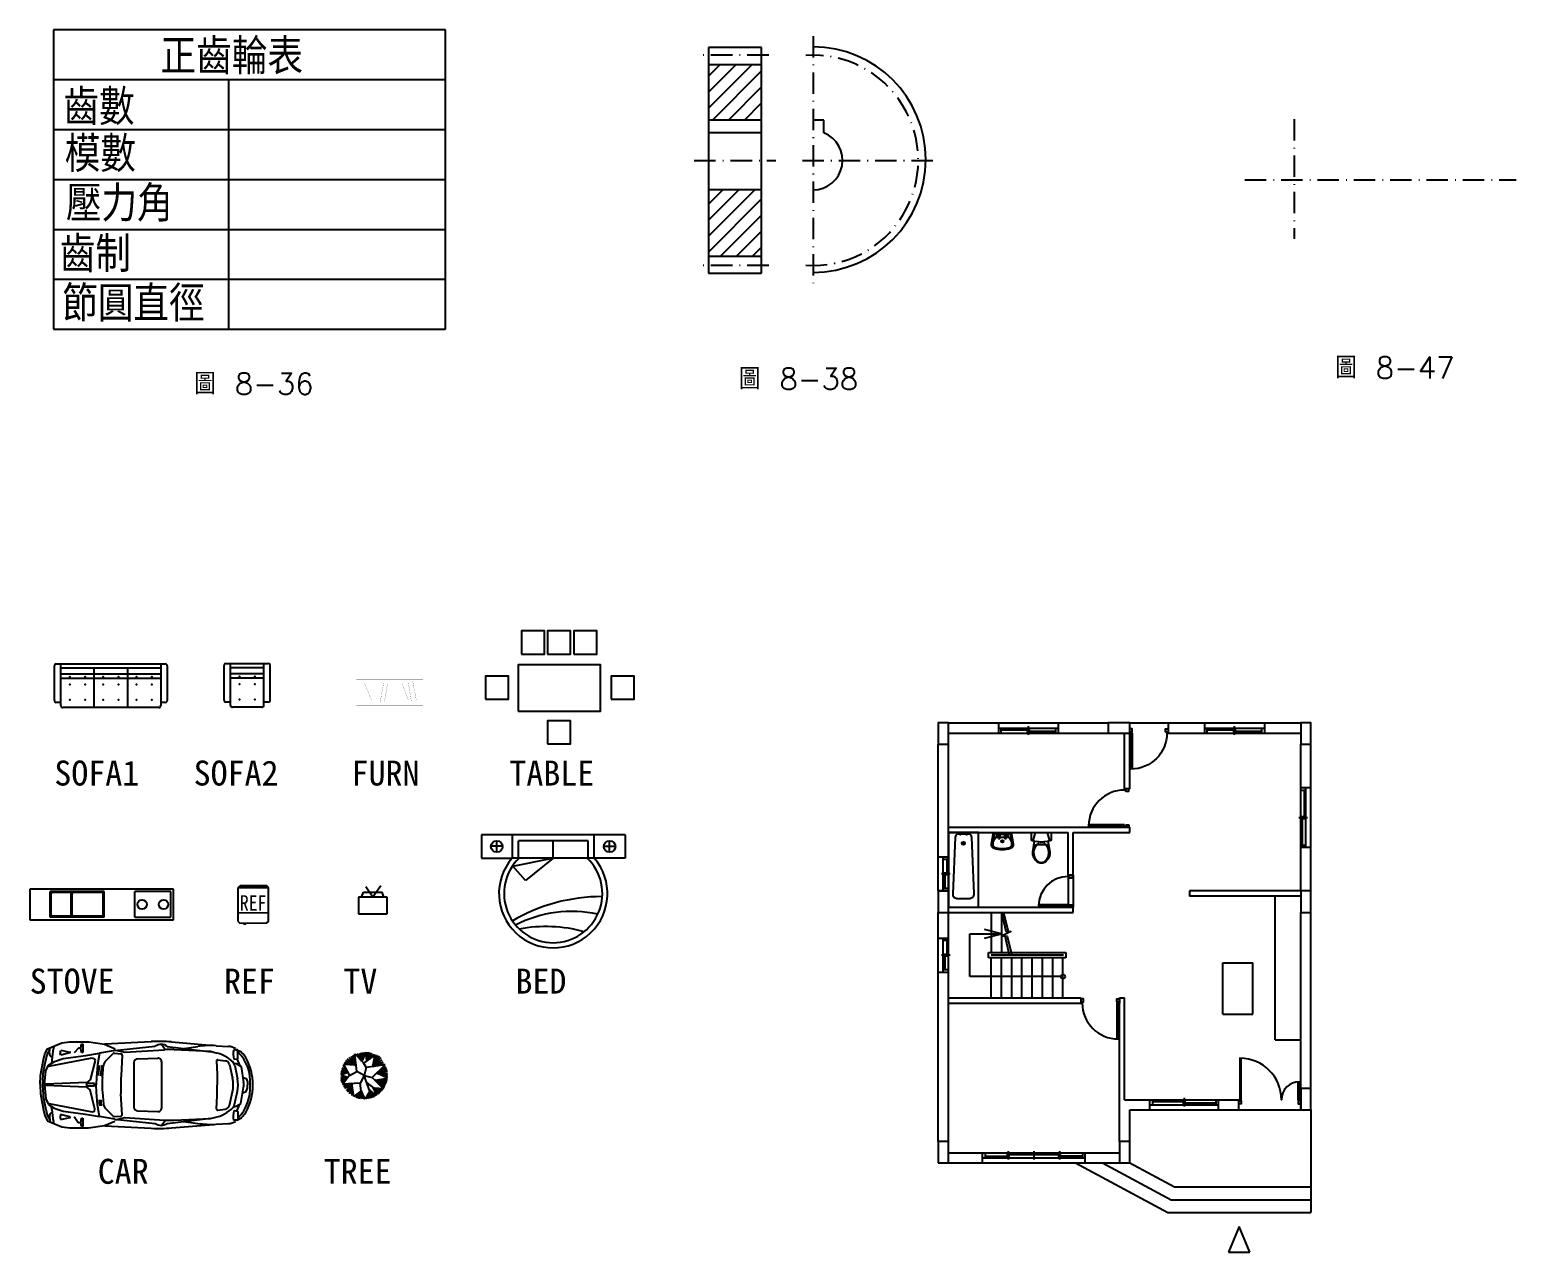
# Model space of a CAD drawing. Extents: x 406 to 660, y -387 to 323.
# Drawn here: x 411.2 to 619.9, y -30.2 to 141.3 of the extents above; entities that cross this region are included whole.
import ezdxf
from ezdxf.enums import TextEntityAlignment as Align

# ---------------------------------------------------------------- set-up
doc = ezdxf.new("R2010")
doc.units = 0
doc.linetypes.add('CENT3', pattern=[5, 3, -1, 0, -1])
doc.layers.get('0').update_dxf_attribs({"color": 3, "linetype": 'CONTINUOUS'})
for name, color, linetype in [('CENT3', 1, 'CENT3'), ('文字', 6, 'CONTINUOUS'), ('輪廓線', 7, 'CONTINUOUS')]:
    doc.layers.add(name, color=color, linetype=linetype)
doc.styles.add('CNS1', font='txt.shx', dxfattribs={"height": 3, "bigfont": 'chineset.shx'})
doc.styles.add('CNS5', font='txt.shx', dxfattribs={"height": 5, "bigfont": 'chineset.shx'})

msp = doc.modelspace()

# ---------------------------------------------------------------- hatches: boundary and pattern name
h = msp.add_hatch()
h.set_pattern_fill('ANSI31', color=256, scale=0.5, style=0)
h.set_pattern_definition([(45, (432.6066, 7.0732), (-1.122532, 1.122532), [])])
h.paths.add_polyline_path([(513.93929, 136.43621), (506.49705, 136.43621), (506.49705, 128.65468), (513.93929, 128.65468)])
h.paths.add_polyline_path([(513.93929, 118.87141), (506.49705, 118.87141), (506.49705, 109.58988), (513.93929, 109.58988)])

# ---------------------------------------------------------------- linework, layer by layer
for p, q in [((414.58416, 141.33598), (414.58416, 99.33598)), ((469.58416, 141.33598), (414.58416, 141.33598)), ((469.58416, 99.33598), (469.58416, 141.33598)), ((414.58416, 134.33598), (469.58416, 134.33598)), ((439.13093, 134.33598), (439.13093, 99.33598)), ((414.58416, 127.33598), (469.58416, 127.33598)), ((414.58416, 120.33598), (469.58416, 120.33598)), ((414.58416, 113.33598), (469.58416, 113.33598)), ((414.58416, 106.33598), (469.58416, 106.33598)), ((414.58416, 99.33598), (469.58416, 99.33598)), ((414.95478, 52.36275), (430.25478, 52.36275)), ((415.58478, 46.51275), (415.58478, 52.36275)), ((429.62478, 52.36275), (429.62478, 46.51275)), ((438.77399, 52.41356), (444.71399, 52.41356)), ((439.40399, 46.56356), (439.40399, 52.41356)), ((444.08399, 46.56356), (444.08399, 52.41356)), ((414.68478, 47.23275), (414.68478, 52.09275)), ((415.58478, 51.82275), (429.62478, 51.82275)), ((429.62478, 50.92275), (415.58478, 50.92275)), ((415.58478, 50.38275), (429.62478, 50.38275)), ((420.26478, 46.24275), (420.26478, 51.82275)), ((424.94478, 51.82275), (424.94478, 46.24275)), ((430.52478, 52.09275), (430.52478, 47.23275)), ((438.50399, 47.28356), (438.50399, 52.14356)), ((439.40399, 51.87356), (444.08399, 51.87356)), ((444.08399, 50.97356), (439.40399, 50.97356)), ((439.40399, 50.43356), (444.08399, 50.43356)), ((444.98399, 47.28356), (444.98399, 52.14356)), ((415.58478, 46.96275), (414.95478, 46.96275)), ((429.35478, 46.24275), (415.85478, 46.24275)), ((430.25478, 46.96275), (429.62478, 46.96275)), ((439.40399, 47.01356), (438.77399, 47.01356)), ((443.81399, 46.29356), (439.67399, 46.29356)), ((444.71399, 47.01356), (444.08399, 47.01356)), ((494.7766, 28.37818), (474.6166, 28.37818)), ((474.6166, 28.37818), (474.6166, 25.13818)), ((474.6166, 28.37818), (474.6166, 26.21818)), ((476.7766, 25.96182), (476.7766, 27.56896)), ((478.9366, 28.37818), (478.9366, 25.13818)), ((489.58155, 27.55544), (479.81164, 27.55544)), ((479.81164, 25.13022), (479.81164, 27.55544)), ((484.6966, 25.13022), (484.6966, 27.55544)), ((489.58155, 25.13022), (489.58155, 27.55544)), ((490.4566, 25.13818), (490.4566, 28.37818)), ((492.6166, 25.96182), (492.6166, 27.56896)), ((494.7766, 28.37818), (494.7766, 25.13818)), ((494.7766, 28.37818), (494.7766, 26.21818)), ((540.1654, 28.7345), (540.1654, 18.2345)), ((544.3654, 28.7345), (540.1654, 28.7345)), ((541.11151, 28.04395), (540.76804, 20.10851)), ((542.71204, 28.50319), (541.59106, 28.50319)), ((541.88143, 28.39816), (541.75589, 28.39816)), ((541.81439, 28.73412), (541.81439, 28.35688)), ((542.77908, 28.39816), (542.65355, 28.39816)), ((542.71204, 28.73412), (542.71204, 28.35688)), ((542.97427, 28.50319), (542.71204, 28.50319)), ((543.76414, 20.106), (543.4539, 28.04194)), ((544.3654, 18.2345), (544.3654, 28.7345)), ((547.19192, 28.3145), (547.37192, 28.3145)), ((547.34556, 28.25086), (547.21828, 28.37814)), ((547.21828, 28.25086), (547.34556, 28.37814)), ((547.28192, 28.2245), (547.28192, 28.4045)), ((548.09192, 28.3145), (548.27192, 28.3145)), ((548.24556, 28.25086), (548.11828, 28.37814)), ((548.11828, 28.25086), (548.24556, 28.37814)), ((548.18192, 28.2245), (548.18192, 28.4045)), ((552.35827, 28.7345), (552.02827, 27.53711)), ((552.71227, 27.16991), (552.71227, 26.98991)), ((552.83227, 27.16991), (552.71227, 27.16991)), ((552.83227, 27.16991), (552.83227, 27.04991)), ((553.68427, 27.16991), (553.56427, 27.16991)), ((553.56427, 27.16991), (553.56427, 27.04991)), ((553.68427, 27.16991), (553.68427, 26.98991)), ((554.03827, 28.7345), (554.36827, 27.53711)), ((474.6166, 25.13818), (478.9366, 25.13818)), ((477.58623, 26.80123), (475.93056, 26.80123)), ((490.4566, 25.13818), (478.9366, 25.13818)), ((479.0464, 23.97633), (484.61974, 25.13818)), ((484.6966, 25.13818), (480.78505, 21.9621)), ((483.74153, 25.13022), (484.42893, 25.13022)), ((494.7766, 25.13818), (490.4566, 25.13818)), ((491.80696, 26.80123), (493.46263, 26.80123)), ((552.3729, 26.86991), (552.30104, 26.86991)), ((553.93573, 26.98991), (552.46082, 26.98991)), ((553.68427, 27.04991), (552.71227, 27.04991)), ((554.0955, 26.86991), (554.02365, 26.86991)), ((480.78505, 21.9621), (479.0464, 23.97633)), ((444.76132, 20.95187), (440.44132, 20.95187)), ((440.44132, 20.95187), (440.44132, 16.27187)), ((440.77371, 21.2155), (440.45145, 20.96094)), ((444.51771, 21.2155), (440.77371, 21.2155)), ((444.77227, 20.96094), (444.51771, 21.2155)), ((444.76132, 16.27187), (444.76132, 20.95187)), ((458.4118, 21.14525), (459.37827, 19.71552)), ((459.37827, 19.71552), (460.48281, 21.28542)), ((431.38742, 20.78715), (411.22742, 20.78715)), ((411.22742, 20.78715), (411.22742, 16.46715)), ((421.66742, 20.42715), (414.10742, 20.42715)), ((414.10742, 16.82715), (414.10742, 20.42715)), ((414.25142, 17.11515), (414.25142, 20.13915)), ((416.91542, 20.28315), (414.39542, 20.28315)), ((417.05942, 17.11515), (417.05942, 20.13915)), ((417.20342, 17.11515), (417.20342, 20.13915)), ((421.37942, 20.28315), (417.34742, 20.28315)), ((421.52342, 17.11515), (421.52342, 20.13915)), ((421.66742, 16.82715), (421.66742, 20.42715)), ((431.02742, 20.42715), (425.98742, 20.42715)), ((425.98742, 16.82715), (425.98742, 20.42715)), ((431.02742, 16.82715), (431.02742, 20.42715)), ((431.38742, 16.46715), (431.38742, 20.78715)), ((461.37531, 19.64543), (457.38123, 19.64543)), ((457.38123, 19.64543), (457.38123, 17.31861)), ((457.81291, 19.64543), (458.0765, 20.33227)), ((458.0765, 20.33227), (460.68004, 20.33227)), ((460.94363, 19.64543), (460.68004, 20.33227)), ((461.37531, 17.31861), (461.37531, 19.64543)), ((541.36748, 19.48256), (543.1646, 19.48256)), ((421.66742, 16.82715), (414.10742, 16.82715)), ((416.91542, 16.97115), (414.39542, 16.97115)), ((421.37942, 16.97115), (417.34742, 16.97115)), ((425.98742, 16.82715), (431.02742, 16.82715)), ((457.38123, 17.31861), (461.37531, 17.31861)), ((540.1654, 18.2345), (544.3654, 18.2345)), ((411.22742, 16.46715), (431.38742, 16.46715)), ((440.44132, 16.27187), (440.44864, 16.27187)), ((440.44864, 16.2744), (440.70319, 16.01984)), ((440.70319, 16.01984), (444.51428, 16.04142)), ((441.16591, 16.02406), (441.21946, 15.91259)), ((441.21946, 15.91259), (441.53578, 15.91259)), ((441.53578, 15.91259), (441.5966, 16.02406)), ((444.51428, 16.04142), (444.76715, 16.2744)), ((413.68848, -2.40225), (414.05692, -1.77903)), ((413.99808, -2.30575), (414.05728, -1.59211)), ((414.63289, -1.31419), (414.58213, -1.53065)), ((415.52649, -2.05715), (415.61574, -1.8137)), ((415.61574, -1.8137), (416.86992, -2.08029)), ((418.07707, -1.54278), (417.45961, -2.19008)), ((417.73404, -0.60125), (417.95946, -0.66991)), ((418.4495, -1.54278), (418.07707, -1.54278)), ((418.4201, -1.5722), (418.50831, -0.9249)), ((418.50831, -2.13123), (418.4201, -1.5722)), ((418.50831, -0.9249), (418.66512, -0.95433)), ((418.66512, -0.95433), (418.66512, -2.13123)), ((418.66512, -2.13123), (418.66512, -2.00374)), ((423.19733, -1.85806), (421.0205, -2.22241)), ((421.75895, -0.93427), (428.28394, -0.61147)), ((423.14546, -1.88666), (428.85553, -1.27687)), ((423.28059, -1.79768), (424.57908, -2.09509)), ((424.57908, -2.09509), (430.13014, -1.75453)), ((430.23022, -1.75855), (429.75978, -1.07202)), ((430.53148, -1.28857), (436.67276, -2.02943)), ((431.1232, -0.65819), (436.4568, -1.09835)), ((431.50129, -1.7432), (436.59666, -1.97136)), ((432.88032, -1.58756), (434.82846, -1.30493)), ((436.59666, -1.97136), (437.54428, -2.22276)), ((437.3889, -1.18998), (439.1165, -1.28394)), ((440.36511, -1.78911), (439.85894, -1.75565)), ((440.07178, -1.70705), (440.29988, -1.80345)), ((440.44697, -2.92977), (440.44904, -1.87895)), ((440.47891, -1.87912), (440.69044, -1.96853)), ((413.10815, -5.07852), (413.3565, -3.86535)), ((413.3565, -3.86535), (413.68848, -2.40225)), ((413.48774, -4.70889), (413.86598, -3.92692)), ((413.86598, -3.92692), (414.68375, -3.40407)), ((413.89127, -4.07259), (419.99277, -2.88392)), ((414.37413, -2.70816), (414.27863, -2.68691)), ((414.32408, -3.23409), (414.29931, -3.58552)), ((414.68375, -3.40407), (415.9337, -2.99674)), ((415.57276, -2.5297), (415.51294, -2.2582)), ((416.87253, -2.18514), (415.57276, -2.5297)), ((415.9337, -2.99674), (419.08099, -2.55298)), ((418.66512, -2.13123), (418.50831, -2.13123)), ((419.08099, -2.55298), (421.0205, -2.22241)), ((420.38792, -3.26049), (419.72219, -5.97131)), ((419.99277, -2.88392), (420.32919, -3.011)), ((420.32919, -3.011), (420.38792, -3.26049)), ((420.75006, -3.89612), (420.61086, -5.65215)), ((421.0205, -2.22241), (420.75006, -3.89612)), ((420.83113, -5.38734), (421.05655, -3.95544)), ((421.17416, -5.41677), (421.42899, -3.89659)), ((421.43653, -5.66228), (421.59814, -3.98123)), ((421.90647, -3.32452), (422.9337, -2.2904)), ((423.07498, -2.23786), (424.04576, -2.31252)), ((424.21138, -2.50233), (424.03791, -5.43317)), ((425.85793, -3.56764), (425.85177, -9.80827)), ((426.381, -3.02982), (429.19594, -2.94592)), ((429.74481, -9.897), (429.75113, -3.48659)), ((437.42354, -3.36166), (437.51875, -5.17713)), ((437.62408, -3.17377), (438.64137, -3.29394)), ((438.91484, -2.86042), (439.55836, -3.31173)), ((439.25744, -3.846), (439.69192, -5.72651)), ((439.86704, -3.64165), (440.21333, -3.70815)), ((439.88503, -3.09965), (440.37194, -3.01822)), ((439.99526, -3.97668), (440.37691, -5.82669)), ((440.21333, -3.70815), (440.88356, -4.11688)), ((440.30415, -3.02032), (440.69948, -4.00462)), ((440.88356, -4.11688), (441.24882, -6.35345)), ((455.88321, -4.92967), (455.21958, -3.98819)), ((455.2775, -3.83639), (456.12968, -5.37453)), ((457.01803, -3.91503), (455.2775, -3.83639)), ((455.34179, -3.56183), (457.01803, -3.91503)), ((455.53552, -3.25401), (457.01803, -3.91503)), ((455.71559, -3.02834), (457.01803, -3.91503)), ((456.06327, -2.81959), (457.01803, -3.91503)), ((456.31811, -2.66658), (457.01803, -3.91503)), ((456.58465, -2.50655), (457.01803, -3.91503)), ((456.83913, -2.35376), (458.03915, -3.55306)), ((457.12214, -4.82357), (456.83913, -2.35376)), ((457.84945, -3.36348), (457.1777, -2.31228)), ((457.84945, -3.36348), (457.47953, -2.26347)), ((457.84945, -3.36348), (457.70258, -2.18832)), ((458.40052, -2.1033), (457.84945, -3.36348)), ((457.84945, -3.36348), (458.27281, -2.14048)), ((457.84945, -3.36348), (457.98782, -2.16433)), ((458.03915, -3.55306), (458.46277, -4.25862)), ((459.70165, -2.46832), (458.09464, -3.64549)), ((458.53747, -3.3211), (458.40052, -2.1033)), ((461.10326, -3.87266), (458.46277, -4.25862)), ((458.50883, -2.08694), (458.53747, -3.3211)), ((458.7425, -2.10844), (458.53747, -3.3211)), ((458.97128, -2.14773), (458.53747, -3.3211)), ((459.17151, -2.21901), (458.53747, -3.3211)), ((458.53747, -3.3211), (459.31108, -2.26762)), ((458.53747, -3.3211), (459.59301, -2.42194)), ((459.31001, -5.66973), (461.10326, -3.87266)), ((459.81009, -2.46826), (459.37955, -4.12462)), ((459.37955, -4.12462), (459.70165, -2.46832)), ((460.08281, -2.5548), (459.37955, -4.12462)), ((460.29098, -2.66524), (459.37955, -4.12462)), ((460.51003, -2.87216), (459.37955, -4.12462)), ((459.37955, -4.12462), (460.69189, -3.17506)), ((459.37955, -4.12462), (460.85436, -3.44566)), ((459.37955, -4.12462), (461.02966, -3.73763)), ((461.22341, -4.16579), (459.93255, -5.04586)), ((413.04504, -6.20055), (413.10815, -5.07852)), ((413.286, -6.63413), (413.48774, -4.70889)), ((419.72219, -5.97131), (419.23594, -6.36998)), ((420.61086, -5.65215), (420.54857, -6.68273)), ((437.51875, -5.17713), (437.51378, -6.6877)), ((441.13455, -5.60022), (441.59836, -5.79859)), ((441.59836, -5.79859), (441.7707, -6.23858)), ((441.7707, -6.23858), (441.7975, -6.70199)), ((454.87313, -5.56484), (455.83931, -5.66742)), ((454.89494, -5.15452), (455.88321, -4.92967)), ((454.89521, -5.89035), (455.83931, -5.66742)), ((454.89611, -6.15463), (455.83931, -5.66742)), ((455.83931, -5.66742), (454.89839, -5.71179)), ((454.90549, -4.88337), (455.88321, -4.92967)), ((455.88321, -4.92967), (454.91212, -5.26208)), ((455.83931, -5.66742), (454.92636, -5.31231)), ((454.95369, -4.64839), (455.88321, -4.92967)), ((455.00956, -4.45273), (455.88321, -4.92967)), ((455.01297, -6.34928), (455.83931, -5.66742)), ((455.88321, -4.92967), (455.05016, -5.28222)), ((455.05016, -5.28222), (455.83931, -5.66742)), ((455.88321, -4.92967), (455.05541, -4.2928)), ((455.11496, -6.5864), (456.02388, -5.43326)), ((456.02388, -5.43326), (457.12214, -4.82357)), ((458.18083, -5.3878), (457.12214, -4.82357)), ((458.18083, -5.3878), (457.6166, -6.44649)), ((458.95066, -7.57622), (458.1777, -5.39366)), ((458.46277, -4.25862), (458.18083, -5.3878)), ((458.18083, -5.3878), (459.31001, -5.66973)), ((459.31001, -5.66973), (460.89451, -7.25116)), ((459.6864, -6.0454), (461.45424, -5.73561)), ((459.6864, -6.0454), (461.42628, -5.86895)), ((461.21354, -6.64419), (459.6864, -6.0454)), ((461.09439, -6.89238), (459.6864, -6.0454)), ((459.6864, -6.0454), (460.96252, -7.11882)), ((461.33269, -6.396), (459.6864, -6.0454)), ((459.6864, -6.0454), (461.39609, -6.10798)), ((461.32648, -4.44235), (459.93255, -5.04586)), ((461.41379, -4.64022), (459.93255, -5.04586)), ((459.93255, -5.04586), (461.42721, -4.79396)), ((459.93255, -5.04586), (461.4557, -5.13015)), ((459.93255, -5.04586), (461.44083, -5.31573)), ((459.93255, -5.04586), (461.45871, -5.55528)), ((461.45424, -5.73561), (459.93255, -5.04586)), ((412.69636, -6.60466), (412.69622, -6.74749)), ((413.04411, -7.15228), (413.10499, -8.27443)), ((413.10499, -8.27443), (413.35095, -9.48809)), ((413.28591, -6.71918), (413.48386, -8.64481)), ((413.46352, -6.78456), (413.46374, -6.5691)), ((419.23594, -6.36998), (413.46374, -6.5691)), ((419.21578, -6.51511), (419.21578, -6.81996)), ((420.29575, -6.51511), (419.21578, -6.51511)), ((419.21578, -6.81996), (420.29575, -6.81996)), ((420.29575, -6.81996), (420.29575, -6.51511)), ((420.60882, -7.71343), (420.54857, -6.68273)), ((420.74456, -9.46973), (420.60882, -7.71343)), ((421.43451, -7.70493), (421.59282, -9.38629)), ((424.20313, -10.87034), (424.03544, -7.93916)), ((437.41696, -10.03707), (437.51575, -8.22178)), ((437.51575, -8.22178), (437.51375, -6.7112)), ((439.25181, -9.55634), (439.69, -7.67668)), ((439.98988, -9.42711), (440.37518, -7.57786)), ((440.87846, -9.28867), (441.24813, -7.05282)), ((441.13237, -7.80582), (441.59657, -7.60837)), ((441.59657, -7.60837), (441.76978, -7.16871)), ((441.76978, -7.16871), (441.7975, -6.70537)), ((457.6166, -6.44649), (455.11496, -6.5864)), ((456.41682, -6.51359), (455.17824, -6.67698)), ((455.26179, -6.92102), (456.41682, -6.51359)), ((455.43723, -7.21323), (456.41682, -6.51359)), ((455.66371, -7.45962), (456.41682, -6.51359)), ((456.41682, -6.51359), (455.82491, -7.7016)), ((456.41682, -6.51359), (456.11232, -7.97051)), ((456.41682, -6.51359), (456.43203, -8.16124)), ((456.71873, -8.33712), (456.41682, -6.51359)), ((457.75224, -7.50498), (456.71873, -8.33712)), ((456.99602, -8.47012), (457.75527, -7.52856)), ((457.27001, -8.58529), (457.75527, -7.52856)), ((457.52835, -8.62137), (457.75527, -7.52856)), ((457.75527, -7.52856), (457.6166, -6.44649)), ((457.75527, -7.52856), (457.63542, -8.61586)), ((457.75527, -7.52856), (457.86395, -8.6553)), ((457.75527, -7.52856), (458.15854, -8.69932)), ((458.30036, -8.67747), (457.75527, -7.52856)), ((458.95066, -7.57622), (458.30036, -8.67747)), ((459.58661, -7.16468), (458.51984, -6.35973)), ((458.62797, -8.66743), (458.95066, -7.57622)), ((458.86355, -7.33027), (459.45845, -8.44848)), ((458.86355, -7.33027), (459.66726, -8.32311)), ((459.86933, -8.2136), (458.86355, -7.33027)), ((458.91684, -8.59701), (458.95066, -7.57622)), ((458.95066, -7.57622), (459.00452, -8.55922)), ((458.95066, -7.57622), (459.30509, -8.48178)), ((459.41294, -7.05416), (459.86933, -8.2136)), ((460.04311, -8.08291), (459.42766, -7.08379)), ((460.73533, -7.47579), (459.58661, -7.16468)), ((460.55413, -7.67308), (459.58661, -7.16468)), ((460.35467, -7.86646), (459.58661, -7.16468)), ((459.58661, -7.16468), (460.27506, -7.94365)), ((460.89451, -7.25116), (459.58661, -7.16468)), ((413.35095, -9.48809), (413.68005, -10.95185)), ((413.48386, -8.64481), (413.86056, -9.42753)), ((413.86056, -9.42753), (414.6773, -9.95199)), ((414.31729, -10.12126), (414.29322, -9.76978)), ((414.6773, -9.95199), (415.92644, -10.36178)), ((415.92644, -10.36178), (419.07285, -10.80957)), ((421.0117, -11.14397), (420.74456, -9.46973)), ((420.87033, -8.88864), (421.36038, -8.88864)), ((420.87033, -9.10441), (421.33098, -9.10441)), ((420.92914, -9.32018), (421.36038, -9.32018)), ((420.95854, -9.50652), (421.38978, -9.50652)), ((421.89984, -10.0436), (422.92504, -11.07975)), ((426.37379, -10.34713), (429.18855, -10.43657)), ((437.61713, -10.22534), (438.63465, -10.10718)), ((438.90727, -10.54124), (439.55167, -10.0912)), ((439.86101, -9.76188), (440.20743, -9.69607)), ((439.87792, -10.30392), (440.36467, -10.38632)), ((440.20743, -9.69607), (440.87846, -9.28867)), ((440.29689, -10.38408), (440.69416, -9.40056)), ((413.68005, -10.95185), (414.04726, -11.57579)), ((413.98946, -11.04896), (414.04726, -11.76271)), ((414.3663, -10.64728), (414.27076, -10.66835)), ((414.62231, -12.04177), (414.57198, -11.8252)), ((415.56458, -10.82811), (415.50422, -11.09949)), ((415.51737, -11.30057), (415.60615, -11.5442)), ((416.86366, -11.17523), (415.56458, -10.82811)), ((415.60615, -11.5442), (416.86085, -11.28007)), ((418.01826, -12.01725), (417.45961, -11.15419)), ((418.4495, -12.01725), (418.01826, -12.01725)), ((418.4201, -11.98783), (418.50831, -11.34053)), ((418.50831, -12.54686), (418.4201, -11.98783)), ((418.50831, -11.34053), (418.66512, -11.36996)), ((418.66512, -11.36996), (418.66512, -12.54686)), ((418.66512, -12.54686), (418.66512, -12.41936)), ((419.07285, -10.80957), (421.0117, -11.14397)), ((423.18781, -11.5126), (421.0117, -11.14397)), ((421.74761, -12.43356), (428.27195, -12.76923)), ((423.06621, -11.13256), (424.03714, -11.05982)), ((423.136, -11.4839), (428.84485, -12.10495)), ((423.27095, -11.57316), (424.57003, -11.2783)), ((424.57003, -11.2783), (430.1204, -11.6298)), ((429.73037, -12.36052), (430.25962, -11.65437)), ((430.52083, -12.09656), (436.66355, -11.36781)), ((431.1113, -12.7281), (436.44576, -12.29846)), ((431.49153, -11.64384), (436.58734, -11.42573)), ((432.87025, -11.8022), (434.81783, -12.08866)), ((436.58734, -11.42573), (437.53546, -11.1762)), ((437.37803, -12.20867), (439.10581, -12.11812)), ((440.35543, -11.61541), (439.84919, -11.64787)), ((440.06193, -11.69689), (440.29022, -11.60093)), ((440.43953, -10.47491), (440.43953, -11.52573)), ((440.4694, -11.52562), (440.68111, -11.43663)), ((418.66512, -12.54686), (418.50831, -12.54686))]:
    msp.add_line(p, q)
at = {"linetype": 'Continuous'}
for p, q in [((540.1654, 44.0945), (547.1854, 44.0945)), ((547.1854, 44.0945), (555.5854, 44.0945)), ((547.1854, 44.0945), (547.1854, 42.6545)), ((555.5854, 44.0945), (562.6054, 44.0945)), ((555.5854, 44.0945), (555.5854, 42.6545)), ((565.6054, 44.0945), (571.0054, 44.0945)), ((565.6054, 44.0945), (565.6054, 44.0945)), ((571.0054, 44.0945), (576.1054, 44.0945)), ((571.0054, 44.0945), (571.0054, 42.6545)), ((576.1054, 44.0945), (584.5054, 44.0945)), ((576.1054, 44.0945), (576.1054, 42.6545)), ((584.5054, 44.0945), (589.6054, 44.0945)), ((584.5054, 44.0945), (584.5054, 42.6545)), ((540.1654, 42.6545), (547.1854, 42.6545)), ((547.1854, 43.3745), (555.5854, 43.3745)), ((547.1854, 42.6545), (555.5854, 42.6545)), ((547.5454, 42.6545), (547.5454, 43.3745)), ((547.5454, 43.1345), (551.6254, 43.1345)), ((555.2254, 42.8945), (551.1454, 42.8945)), ((551.3854, 42.4145), (551.3854, 43.6145)), ((555.2254, 42.6545), (555.2254, 43.3745)), ((555.5854, 42.6545), (562.6054, 42.6545)), ((564.8854, 34.8545), (564.8854, 42.6545)), ((565.6054, 34.8545), (565.6054, 42.6545)), ((571.0054, 42.6545), (576.1054, 42.6545)), ((576.1054, 43.3745), (584.5054, 43.3745)), ((576.1054, 42.6545), (584.5054, 42.6545)), ((576.4654, 42.6545), (576.4654, 43.3745)), ((576.4654, 43.1345), (580.5454, 43.1345)), ((584.1454, 42.8945), (580.0654, 42.8945)), ((580.3054, 42.4145), (580.3054, 43.6145)), ((584.1454, 42.6545), (584.1454, 43.3745)), ((584.5054, 42.6545), (589.6054, 42.6545)), ((538.7254, 25.3145), (538.7254, 41.0945)), ((540.1654, 25.3145), (540.1654, 41.0945)), ((589.6054, 35.0045), (589.6054, 41.0945)), ((591.0454, 35.0045), (591.0454, 41.0945)), ((565.6054, 34.8545), (564.8854, 34.8545)), ((589.6054, 26.6045), (589.6054, 35.0045)), ((591.0454, 35.0045), (589.6054, 35.0045)), ((589.6054, 34.6445), (590.3254, 34.6445)), ((590.0854, 34.6445), (590.0854, 30.5645)), ((590.3254, 26.6045), (590.3254, 35.0045)), ((591.0454, 26.6045), (591.0454, 35.0045)), ((540.1654, 29.4545), (565.6054, 29.4545)), ((564.8854, 29.8145), (559.8454, 29.8145)), ((564.8854, 29.6345), (564.8854, 29.8145)), ((564.8854, 29.4545), (564.8854, 29.6345)), ((564.8854, 29.6345), (565.0654, 29.6345)), ((565.6054, 29.4545), (564.8854, 29.4545)), ((565.0654, 29.6345), (565.0654, 29.8145)), ((565.0654, 29.8145), (565.4854, 29.8145)), ((565.4854, 29.8145), (565.4854, 29.4545)), ((565.6054, 28.7345), (565.6054, 29.4545)), ((589.3654, 30.8045), (590.5654, 30.8045)), ((589.8454, 26.9645), (589.8454, 31.0445)), ((540.1654, 28.7345), (556.9654, 28.7345)), ((556.9654, 22.7345), (556.9654, 28.7345)), ((557.6854, 28.7345), (565.6054, 28.7345)), ((557.6854, 22.7345), (557.6854, 28.7345)), ((538.7254, 20.5145), (538.7254, 25.3145)), ((538.7254, 25.3145), (540.1654, 25.3145)), ((539.4454, 20.5145), (539.4454, 25.3145)), ((540.1654, 20.5145), (540.1654, 25.3145)), ((589.6054, 26.9645), (590.3254, 26.9645)), ((589.6054, 20.5145), (589.6054, 26.6045)), ((591.0454, 26.6045), (589.6054, 26.6045)), ((591.0454, 20.5145), (591.0454, 26.6045)), ((540.1654, 24.9545), (539.4454, 24.9545)), ((539.6854, 20.8745), (539.6854, 23.1545)), ((539.9254, 24.9545), (539.9254, 22.6745)), ((540.4054, 22.9145), (539.2054, 22.9145)), ((540.1654, 20.8745), (539.4454, 20.8745)), ((556.9654, 22.7345), (556.9654, 18.2345)), ((557.6854, 22.7345), (556.9654, 22.7345)), ((556.9654, 22.7345), (556.9654, 22.5545)), ((556.9654, 22.5545), (557.1454, 22.5545)), ((557.1454, 22.5545), (557.1454, 22.3745)), ((557.1454, 22.3745), (557.5654, 22.3745)), ((557.5654, 22.3745), (557.5654, 22.7345)), ((557.6854, 22.7345), (557.6854, 18.2345)), ((538.7254, 20.5145), (540.1654, 20.5145)), ((540.1654, 20.5145), (538.7254, 20.5145)), ((538.7254, 20.5145), (538.7254, 17.5145)), ((540.1654, 17.5145), (540.1654, 20.5145)), ((589.6054, 20.5145), (574.0054, 20.5145)), ((574.0054, 20.5145), (574.0054, 19.7945)), ((589.6054, 19.7945), (574.0054, 19.7945)), ((586.0054, -0.3655), (586.0054, 19.7945)), ((538.7254, 13.9145), (538.7254, 17.5145)), ((538.7254, 17.5145), (540.1654, 17.5145)), ((540.1654, 18.2345), (557.6854, 18.2345)), ((540.1654, 17.5145), (557.6854, 17.5145)), ((540.1654, 13.9145), (540.1654, 17.5145)), ((546.1654, 17.5145), (546.1654, 11.8745)), ((547.6054, 17.5145), (547.6054, 11.8745)), ((547.9054, 17.5145), (548.54543, 14.84771)), ((556.9654, 18.5945), (552.8254, 18.5945)), ((552.8254, 18.4145), (556.9654, 18.4145)), ((556.9654, 18.4145), (556.9654, 18.5945)), ((556.9654, 18.2345), (556.9654, 18.4145)), ((556.9654, 18.4145), (557.1454, 18.4145)), ((557.6854, 18.2345), (556.9654, 18.2345)), ((557.1454, 18.4145), (557.1454, 18.5945)), ((557.1454, 18.5945), (557.5654, 18.5945)), ((557.5654, 18.5945), (557.5654, 18.2345)), ((557.6854, 17.5145), (557.6854, 18.2345)), ((589.6054, -7.2055), (589.6054, 17.5145)), ((591.0454, -7.2055), (591.0454, 17.5145)), ((547.6054, 14.5145), (545.2054, 15.1145)), ((538.7254, 9.1145), (538.7254, 13.9145)), ((538.7254, 13.9145), (540.1654, 13.9145)), ((539.4454, 9.1145), (539.4454, 13.9145)), ((540.1654, 13.5545), (539.4454, 13.5545)), ((539.9254, 13.5545), (539.9254, 11.2745)), ((540.1654, 9.1145), (540.1654, 13.9145)), ((543.1654, 8.5145), (543.1654, 14.5145)), ((543.1654, 14.5145), (547.6054, 14.5145)), ((545.2054, 13.9145), (547.6054, 14.5145)), ((548.7454, 11.5145), (548.10537, 14.18128)), ((540.4054, 11.5145), (539.2054, 11.5145)), ((539.6854, 9.4745), (539.6854, 11.7545)), ((545.8054, 11.8745), (556.66596, 11.8745)), ((545.8054, 11.1545), (545.8054, 11.8745)), ((556.66596, 11.1545), (545.8054, 11.1545)), ((556.30596, 11.5145), (546.1654, 11.5145)), ((546.1654, 5.5145), (546.1654, 11.1545)), ((547.6054, 5.5145), (547.6054, 11.1545)), ((549.0454, 5.5145), (549.0454, 11.1545)), ((550.4854, 5.5145), (550.4854, 11.1545)), ((551.9254, 5.5145), (551.9254, 11.1545)), ((553.3654, 5.5145), (553.3654, 11.1545)), ((554.8054, 5.5145), (554.8054, 11.1545)), ((556.2454, 5.5145), (556.2454, 11.1545)), ((556.66596, 11.8745), (556.66596, 11.1545)), ((578.6812, 3.25541), (578.6812, 10.45541)), ((578.6812, 10.45541), (582.8812, 10.45541)), ((582.8812, 3.25541), (582.8812, 10.45541)), ((538.7254, -14.6455), (538.7254, 9.1145)), ((538.7254, 9.1145), (540.1654, 9.1145)), ((540.1654, 9.4745), (539.4454, 9.4745)), ((540.1654, -14.6455), (540.1654, 9.1145)), ((556.2454, 8.5145), (543.1654, 8.5145)), ((540.1654, 5.5145), (558.7654, 5.5145)), ((540.1654, 4.7945), (558.7654, 4.7945)), ((558.7654, 5.5145), (558.7654, 4.7945)), ((564.1654, -14.6455), (564.1654, 5.5145)), ((564.1654, 5.5145), (564.8854, 5.5145)), ((564.1654, 5.5145), (564.1654, 4.7945)), ((564.8854, -8.7655), (564.8854, 5.5145)), ((578.6812, 3.25541), (582.8812, 3.25541)), ((586.0054, -0.3655), (589.6054, -0.3655)), ((564.8854, -8.7655), (568.4554, -8.7655)), ((565.6054, -14.6455), (565.6054, -10.2055)), ((565.6054, -10.2055), (568.4554, -10.2055)), ((568.4554, -8.7655), (578.0554, -8.7655)), ((568.4554, -10.2055), (568.4554, -8.7655)), ((568.4554, -9.4855), (578.0554, -9.4855)), ((568.4554, -10.2055), (578.0554, -10.2055)), ((568.8154, -8.7655), (568.8154, -9.4855)), ((568.8154, -9.0055), (573.4954, -9.0055)), ((577.6954, -9.2455), (573.0154, -9.2455)), ((573.2554, -8.5255), (573.2554, -9.7255)), ((577.6954, -8.7655), (577.6954, -9.4855)), ((578.0554, -8.7655), (580.9054, -8.7655)), ((578.0554, -10.2055), (578.0554, -8.7655)), ((578.0554, -10.2055), (580.9054, -10.2055)), ((580.9054, -10.2055), (580.9054, -8.7655)), ((580.9054, -10.2055), (589.6054, -10.2055)), ((589.6054, -10.2055), (589.6054, -8.7655)), ((591.0454, -10.2055), (591.0454, -24.6055)), ((540.1654, -16.2055), (544.9654, -16.2055)), ((544.9654, -16.2055), (559.3654, -16.2055)), ((544.9654, -17.6455), (544.9654, -16.2055)), ((545.3254, -16.2055), (545.3254, -16.9255)), ((545.3254, -16.6855), (548.8054, -16.6855)), ((548.3254, -16.4455), (556.0054, -16.4455)), ((548.5654, -15.9655), (548.5654, -17.1655)), ((552.1654, -15.9655), (552.1654, -17.1655)), ((559.0054, -16.6855), (555.5254, -16.6855)), ((555.7654, -15.9655), (555.7654, -17.1655)), ((559.0054, -16.2055), (559.0054, -16.9255)), ((559.3654, -16.2055), (564.1654, -16.2055)), ((559.3654, -17.6455), (559.3654, -16.2055)), ((540.1654, -17.6455), (544.9654, -17.6455)), ((544.9654, -16.9255), (559.3654, -16.9255)), ((544.9654, -17.6455), (559.3654, -17.6455)), ((557.98034, -17.6455), (570.97567, -24.6055)), ((559.3654, -17.6455), (564.1654, -17.6455)), ((561.79287, -17.6455), (571.42734, -22.8055)), ((565.6054, -17.6455), (571.87901, -21.0055)), ((571.42734, -22.8055), (591.0454, -22.8055)), ((571.87901, -21.0055), (591.0454, -21.0055)), ((570.97567, -24.6055), (591.0454, -24.6055)), ((580.9774, -26.56746), (579.4774, -30.16746)), ((582.4774, -30.16746), (580.9774, -26.56746)), ((579.4774, -30.16746), (582.4774, -30.16746))]:
    msp.add_line(p, q, dxfattribs=at)
for points in [[(480.22478, 53.75384), (483.46478, 53.75384), (483.46478, 56.99384), (480.22478, 56.99384)], [(483.89678, 53.75384), (487.13678, 53.75384), (487.13678, 56.99384), (483.89678, 56.99384)], [(487.56878, 53.75384), (490.80878, 53.75384), (490.80878, 56.99384), (487.56878, 56.99384)], [(479.79278, 45.76184), (491.31278, 45.76184), (491.31278, 52.24184), (479.79278, 52.24184)], [(475.18478, 47.41784), (478.42478, 47.41784), (478.42478, 50.65784), (475.18478, 50.65784)], [(492.82478, 47.41784), (496.06478, 47.41784), (496.06478, 50.65784), (492.82478, 50.65784)], [(483.89678, 41.15384), (487.13678, 41.15384), (487.13678, 44.39384), (483.89678, 44.39384)], [(538.7254, 41.0945), (540.1654, 41.0945), (540.1654, 44.0945), (538.7254, 44.0945)], [(562.6054, 42.6545), (565.6054, 42.6545), (565.6054, 44.0945), (562.6054, 44.0945)], [(589.6054, 41.0945), (591.0454, 41.0945), (591.0454, 44.0945), (589.6054, 44.0945)], [(589.6054, 17.5145), (591.0454, 17.5145), (591.0454, 20.5145), (589.6054, 20.5145)], [(589.6054, -10.2055), (591.0454, -10.2055), (591.0454, -7.2055), (589.6054, -7.2055)], [(538.7254, -17.6455), (540.1654, -17.6455), (540.1654, -14.6455), (538.7254, -14.6455)], [(564.1654, -17.6455), (565.6054, -17.6455), (565.6054, -14.6455), (564.1654, -14.6455)]]:
    msp.add_lwpolyline(points, close=True, dxfattribs=at)
for points, const_width in [([(466.4338, 50.18882), (457.0738, 50.18882), (457.0738, 46.58882), (466.4338, 46.58882), (466.4338, 50.18882)], 0.0216), ([(459.23627, 47.21183), (458.17256, 49.748)], 0.0216), ([(460.40682, 46.9907), (460.91236, 49.78473)], 0.0216), ([(461.01868, 47.02743), (461.44396, 49.60106)], 0.0216), ([(464.37034, 47.2853), (463.46558, 49.71126)], 0.0216), ([(464.76904, 47.17509), (464.37034, 49.71126)], 0.0216), ([(465.48721, 47.2853), (464.98167, 49.89494)], 0.0216), ([(440.44864, 17.44023), (444.76715, 17.44023)], 0.216)]:
    msp.add_lwpolyline(points, dxfattribs=dict(const_width=const_width))
for points in [[(565.6054, 42.6545), (565.7854, 42.6545), (565.7854, 42.8345), (565.9654, 42.8345), (565.9654, 43.2545), (565.6054, 43.2545)], [(565.7854, 42.6545), (565.9654, 42.6545), (565.9654, 37.6145)], [(571.0054, 42.6545), (570.8254, 42.6545), (570.8254, 42.8345), (570.6454, 42.8345), (570.6454, 43.2545), (571.0054, 43.2545)], [(564.8854, 34.8545), (564.8854, 34.6745), (565.0654, 34.6745), (565.0654, 34.4945), (565.4854, 34.4945), (565.4854, 34.8545)], [(547.6054, 17.5145), (548.239, 14.8745), (548.9254, 14.8145), (547.7254, 14.2145), (548.4118, 14.1545), (549.0454, 11.5145)], [(558.7654, 4.7945), (558.9454, 4.7945), (558.9454, 4.9745), (559.1254, 4.9745), (559.1254, 5.3945), (558.7654, 5.3945)], [(564.1654, 4.7945), (563.9854, 4.7945), (563.9854, 4.9745), (563.8054, 4.9745), (563.8054, 5.3945), (564.1654, 5.3945)], [(563.9854, 4.7945), (563.8054, 4.7945), (563.8054, -0.2455)], [(581.0854, -8.7655), (581.2654, -8.7655), (581.2654, -2.9455)], [(589.4254, -8.7655), (589.2454, -8.7655), (589.2454, -6.2455)], [(580.9054, -8.7655), (581.0854, -8.7655), (581.0854, -8.9455), (581.2654, -8.9455), (581.2654, -9.3655), (580.9054, -9.3655)], [(589.6054, -8.7655), (589.4254, -8.7655), (589.4254, -8.9455), (589.2454, -8.9455), (589.2454, -9.3655), (589.6054, -9.3655)]]:
    msp.add_lwpolyline(points, dxfattribs=at)
for points in [[(570.8254, 42.6545, -0.414213562), (565.7854, 37.6145), (565.7854, 42.6545)], [(564.8854, 34.6745, 0.414213562), (559.8454, 29.6345), (564.8854, 29.6345)], [(558.9454, 4.7945, 0.414213562), (563.9854, -0.2455), (563.9854, 4.7945)], [(589.4254, -8.7655), (589.4254, -6.2455, 0.414213562), (586.9054, -8.7655, 0.414213562), (581.0854, -2.9455), (581.0854, -8.7655)]]:
    msp.add_lwpolyline(points, format="xyb", dxfattribs=at)
for points in [[(546.20686, 27.14119), (546.50192, 28.7345), (548.96192, 28.7345), (549.25702, 27.14094, -0.3709455), (548.86322, 26.46466, -0.168087664), (546.60062, 26.46466, -0.3710684), (546.20686, 27.14119)], [(546.72135, 27.94904, 0.174173641), (546.37843, 26.9945, 0.295443049), (546.65947, 26.63476, 0.168087664), (548.80437, 26.63476, 0.295443049), (549.0854, 26.9945, 0.174173641), (548.74249, 27.94904, 0.223887536), (548.60364, 28.0145), (548.26442, 28.0145, 0.223887536)], [(549.08224, 27.74094), (548.88302, 28.42484, 0.333427185), (548.7102, 28.5545), (546.75363, 28.5545, 0.333427185), (546.58081, 28.42484), (546.38159, 27.74094)], [(547.19942, 28.0145), (546.8602, 28.0145, 0.223887536), (546.72135, 27.94904, 0.174173641)], [(546.8602, 28.0145), (547.00023, 28.37165, 0.528401651), (546.91644, 28.4945), (548.5474, 28.4945, 0.528401651), (548.46361, 28.37165), (548.60364, 28.0145)], [(548.09942, 28.0145), (547.36442, 28.0145, 0.223887536)], [(552.2628, 27.50652), (552.81025, 27.43511, 0.064942336), (553.58629, 27.43511), (554.13374, 27.50652)], [(552.05851, 25.99545, 0.081479894), (552.15079, 25.37149, 0.087191589), (552.39724, 24.90196, 0.105621456), (552.78424, 24.57399, 0.123766727), (553.19827, 24.46991, 0.123766727), (553.61231, 24.57399, 0.105621456), (553.9993, 24.90196, 0.087191589), (554.24575, 25.37149, 0.081479894), (554.33803, 25.99545, 0.077510303)], [(552.11847, 25.99206, 0.081153954), (552.20794, 25.38976, 0.087191589), (552.44474, 24.93862, 0.105621456), (552.81261, 24.62686, 0.123766727), (553.19827, 24.52991, 0.123766727), (553.58393, 24.62686, 0.105621456), (553.9518, 24.93862, 0.087191589), (554.1886, 25.38976, 0.081153954), (554.27807, 25.99206, 0.077510303)]]:
    msp.add_lwpolyline(points, format="xyb")
for points in [[(547.40192, 28.3145), (547.34192, 27.8345), (547.22192, 27.8345), (547.16192, 28.3145)], [(548.30192, 28.3145), (548.24192, 27.8345), (548.12192, 27.8345), (548.06192, 28.3145)], [(412.69636, -6.60466), (412.73686, -5.38845), (413.15358, -3.11728), (413.35951, -2.33841), (413.72812, -1.62306), (415.73902, -0.78457), (416.84786, -0.63143), (419.51036, -0.6345), (421.72331, -0.98111), (423.19782, -1.60796)], [(412.69622, -6.74749), (412.73432, -7.96378), (413.14656, -10.23576), (413.35095, -11.01503), (413.71816, -11.73111), (415.72739, -12.57357), (416.83594, -12.72889), (419.49844, -12.72889), (421.71206, -12.38665), (423.18781, -11.76271)], [(413.88614, -9.28191), (419.98528, -10.48043), (420.32195, -10.35402), (420.38118, -10.10464), (419.72079, -7.39251), (419.23533, -6.99288), (413.46352, -6.78456)]]:
    msp.add_lwpolyline(points)
msp.add_lwpolyline([(553.87925, 24.69861), (553.64068, 24.52112, -0.251384208), (552.75587, 24.52112), (552.6348, 24.60451, -0.244376303), (551.99856, 25.99884), (552.2628, 27.50652), (551.92275, 27.55087, -0.376715073), (551.81827, 27.66986), (551.81827, 28.7345), (554.57827, 28.7345), (554.57827, 27.66986, -0.376715073), (554.47379, 27.55087), (554.13374, 27.50652), (554.39798, 25.99884, -0.233831731)], format="xyb", close=True)
for centre, radius in [((476.7766, 26.75818), 0.81078), ((492.6166, 26.75818), 0.81078), ((547.28192, 28.3145), 0.12), ((547.28192, 28.3145), 0.09), ((547.73192, 27.4745), 0.18), ((547.73192, 27.4745), 0.12), ((548.18192, 28.3145), 0.12), ((548.18192, 28.3145), 0.09), ((426.99542, 18.62715), 0.65978), ((430.01942, 18.62715), 0.65978)]:
    msp.add_circle(centre, radius)
for centre, radius in [((542.2654, 27.20299), 0.21), ((542.2654, 27.20299), 0.15), ((556.2454, 8.5145), 0.3)]:
    msp.add_circle(centre, radius, dxfattribs=at)
for centre, radius, start, end in [((414.95478, 52.09275), 0.27, 90, 180), ((430.25478, 52.09275), 0.27, 0, 90), ((438.77399, 52.14356), 0.27, 90, 180), ((444.71399, 52.14356), 0.27, 360, 90), ((414.95478, 47.23275), 0.27, 180, 270), ((415.85478, 46.51275), 0.27, 180, 270), ((429.35478, 46.51275), 0.27, 270, 0), ((430.25478, 47.23275), 0.27, 270, 0), ((438.77399, 47.28356), 0.27, 180, 270), ((439.67399, 46.56356), 0.27, 180, 270), ((443.81399, 46.56356), 0.27, 270, 360), ((444.71399, 47.28356), 0.27, 270, 360), ((541.59106, 28.02319), 0.48, 90, 177.5215956), ((542.97427, 28.02319), 0.48, 2.2387171, 90), ((553.94318, 25.81162), 1.95361, 147.2000314, 165.6173527), ((553.94318, 25.81162), 1.89361, 141.5198792, 174.4291231), ((553.94318, 25.81162), 1.83361, 140.013708, 174.3527415), ((552.45336, 25.81162), 1.83361, 5.6472585, 39.986292), ((552.45336, 25.81162), 1.89361, 5.5708769, 38.4801208), ((552.45336, 25.81162), 1.95361, 14.3826473, 32.7999686), ((414.39542, 20.13915), 0.144, 90, 180), ((416.91542, 20.13915), 0.144, 0, 90), ((417.34742, 20.13915), 0.144, 90, 180), ((421.37942, 20.13915), 0.144, 0, 90), ((491.50268, -5.08411), 24.806, 89.8222286, 120.4359177), ((414.39542, 17.11515), 0.144, 180, 270), ((416.91542, 17.11515), 0.144, 270, 0), ((417.34742, 17.11515), 0.144, 180, 270), ((421.37942, 17.11515), 0.144, 270, 0), ((487.30175, 0.52461), 17.12647, 77.6841967, 117.4350975), ((483.65706, -4.5801), 20.10463, 74.4894864, 100.6973652), ((425.08012, -3.99223), 10.78272, 166.8036029, 175.9681347), ((415.86394, -2.18087), 0.35942, 159.8657553, 192.4254337), ((416.85871, -2.13303), 0.05391, 284.8470341, 77.9994867), ((429.34951, -22.15057), 21.56544, 85.2822692, 92.8321977), ((429.68517, -2.47664), 1.45868, 54.5362062, 124.663974), ((430.92248, -14.66951), 12.93926, 87.4361507, 93.5107367), ((436.68619, -14.11015), 12.93926, 86.886831, 98.2546268), ((439.01362, -3.29356), 2.01225, 57.2169705, 87.0693995), ((442.35758, -2.37941), 2.57532, 165.9831058, 196.2405386), ((440.35919, -1.87877), 0.08986, 359.8870249, 86.2174541), ((440.27066, -2.96173), 1.07827, 46.270655, 67.0884044), ((414.35685, -2.33551), 0.36, 175.2575594, 257.451545), ((422.67147, -4.08442), 1.07827, 135.1916722, 174.5083847), ((423.0612, -2.41705), 0.17971, 85.6020974, 135.1916722), ((424.03198, -2.49171), 0.17971, 356.6126397, 85.6020974), ((426.39706, -3.56872), 0.53914, 91.7071445, 179.8859244), ((429.212, -3.48482), 0.53914, 359.8114829, 91.7071445), ((437.603, -3.35224), 0.17971, 83.2630349, 183.0020636), ((436.43831, -6.39164), 4.31309, 54.9570677, 75.1420868), ((438.55704, -4.00783), 0.71885, 13.0096702, 83.2630349), ((438.93922, -4.19453), 1.07827, 11.6563958, 54.9570677), ((440.35711, -2.92959), 0.08986, 279.4947427, 359.8870249), ((436.19295, -6.29828), 5.99581, 356.1321136, 44.4064774), ((438.88587, -4.40935), 3.08158, 30.3447058, 46.270655), ((435.36716, -6.4692), 7.15887, 357.956471, 30.3447058), ((421.65761, -6.68491), 8.62618, 176.7811863, 183.1058386), ((432.16976, -6.69418), 10.78272, 174.5083847, 185.3786402), ((445.56567, -6.70739), 21.56544, 176.6126397, 183.2743852), ((435.48954, -6.69746), 4.31309, 346.8773547, 13.0096702), ((436.15277, -6.69811), 4.31309, 348.2306291, 11.6563958), ((436.19216, -7.09802), 5.99581, 315.4805475, 3.7549113), ((439.12048, -6.70104), 2.15654, 350.6116613, 9.2753636), ((435.36671, -6.92547), 7.15887, 329.5423191, 1.9305539), ((425.0748, -9.38433), 10.78272, 183.9188902, 193.083422), ((422.66634, -9.28521), 1.07827, 185.3786402, 224.6953527), ((426.39091, -9.80826), 0.53914, 180.0011005, 268.1798804), ((429.20567, -9.89771), 0.53914, 268.1798804, 0.075542), ((437.5964, -10.04683), 0.17971, 176.8849613, 276.62399), ((438.55173, -9.39313), 0.71885, 276.62399, 346.8773547), ((438.93428, -9.20718), 1.07827, 304.9299572, 348.2306291), ((442.34906, -11.02904), 2.57532, 163.6464863, 193.903919), ((440.34968, -10.47491), 0.08986, 0, 80.3922822), ((414.34829, -11.0199), 0.36, 102.4354799, 184.6294655), ((415.85508, -11.17752), 0.35942, 167.4615912, 200.0212695), ((416.84975, -11.22732), 0.05391, 281.8875382, 75.0399908), ((423.05278, -10.95335), 0.17971, 224.6953527, 274.2849275), ((424.02371, -10.88061), 0.17971, 274.2849275, 3.2743852), ((429.67686, -10.90682), 1.45868, 235.2230508, 305.3508186), ((430.93821, 1.28359), 12.93926, 266.3762881, 272.4508742), ((436.7008, 0.71286), 12.93926, 261.632398, 273.0001939), ((436.4377, -7.00515), 4.31309, 284.7449381, 304.9299572), ((439.0069, -10.1083), 2.01225, 272.8176254, 302.6700544), ((440.34968, -11.52573), 0.08986, 273.6695708, 0), ((440.26328, -10.4426), 1.07827, 292.7986205, 313.6163699), ((438.88135, -8.99226), 3.08158, 313.6163699, 329.5423191), ((429.37999, 8.76773), 21.56544, 267.0548272, 274.6047556)]:
    msp.add_arc(centre, radius, start, end)
for centre, radius, start, end in [((484.6966, 20.15475), 7.61657, 139.1343426, 40.8656574), ((484.6966, 20.15475), 6.89657, 133.7308474, 46.2691526), ((556.9654, 18.4145), 4.14, 90, 180), ((541.36748, 20.08256), 0.6, 177.5215956, 270), ((543.1646, 20.08256), 0.6, 270, 2.2387171)]:
    msp.add_arc(centre, radius, start, end, dxfattribs=at)
for p in [(416.84478, 50.56275), (419.00478, 50.56275), (421.52478, 50.56275), (423.68478, 50.56275), (426.20478, 50.56275), (428.36478, 50.56275), (440.66399, 50.61356), (442.82399, 50.61356), (416.84478, 49.48275), (419.00478, 49.48275), (421.52478, 49.48275), (423.68478, 49.48275), (426.20478, 49.48275), (428.36478, 49.48275), (440.66399, 49.53356), (442.82399, 49.53356), (416.84478, 47.32275), (419.00478, 47.32275), (421.52478, 47.32275), (423.68478, 47.32275), (426.20478, 47.32275), (428.36478, 47.32275), (440.66399, 47.37356), (442.82399, 47.37356)]:
    msp.add_point(p)
at = {"layer": 'CENT3'}
for p, q in [((521.1689, 140.44686), (521.1689, 105.79162)), ((514.93929, 137.77425), (505.49705, 137.77425)), ((588.67282, 128.78936), (588.67282, 112.00689)), ((504.49705, 123.01304), (515.93929, 123.01304)), ((519.68045, 123.01304), (538.15664, 123.01304)), ((581.76963, 120.2988), (619.86119, 120.2988)), ((514.93929, 108.25184), (505.49705, 108.25184))]:
    msp.add_line(p, q, dxfattribs=at)
msp.add_arc((521.1689, 123.01304), 14.7612, 266.1184889, 93.8815111, dxfattribs=at)
at = {"layer": '輪廓線'}
for p, q in [((513.93929, 138.83621), (506.49705, 138.83621)), ((506.49705, 138.83621), (506.49705, 107.18988)), ((513.93929, 107.18988), (513.93929, 138.83621)), ((513.93929, 136.43621), (506.49705, 136.43621)), ((513.93929, 128.65468), (506.49705, 128.65468)), ((522.6689, 128.65468), (521.1689, 128.65468)), ((522.6689, 126.8735), (522.6689, 128.65468)), ((513.93929, 126.8735), (506.49705, 126.8735)), ((513.93929, 118.87141), (506.49705, 118.87141)), ((506.49705, 109.58988), (513.93929, 109.58988)), ((506.49705, 107.18988), (513.93929, 107.18988)), ((521.1689, 108.25184), (521.1689, 108.25184))]:
    msp.add_line(p, q, dxfattribs=at)
for centre, radius, end in [((521.1689, 123.11924), 15.82316, 90), ((521.1689, 123.01304), 4.14163, 68.766109)]:
    msp.add_arc(centre, radius, 270, end, dxfattribs=at)

# ---------------------------------------------------------------- texts
at = {"width": 0.647308}
msp.add_text('REF', height=2.16, dxfattribs=at).set_placement((440.71836, 17.76687), (444.44685, 17.76687), align=Align.FIT)
at = {"layer": '文字'}
for s, style, p in [(' 正齒輪表', 'CNS1', (425.12674, 135.07244)), ('齒數', 'CNS5', (415.95413, 127.96387)), ('模數', 'CNS5', (416.1277, 121.37545)), ('壓力角', 'CNS5', (416.30128, 114.44026)), ('齒制', 'CNS5', (415.43339, 107.3317)), ('節圓直徑', 'CNS5', (415.78055, 100.39651))]:
    msp.add_text(s, height=5, dxfattribs=dict(at, style=style)).set_placement(p)
at = {"layer": '文字', "linetype": 'Continuous'}
for s, p in [('SOFA1', (414.68477, 35.3081)), ('SOFA2', (434.23478, 35.3081)), ('FURN', (456.39003, 35.3081)), ('TABLE', (478.54527, 35.3081)), ('STOVE', (411.22742, 6.12094)), ('REF', (438.49541, 6.12094)), ('TV', (455.25092, 6.12094)), ('BED', (479.3974, 6.12094)), ('CAR', (420.7688, -20.56398)), ('TREE', (452.48518, -20.56398))]:
    msp.add_text(s, height=3.502262, dxfattribs=at).set_placement(p)
at = {"layer": '輪廓線', "style": 'CNS1'}
for s, p in [('圖 8-38', (510.77291, 90.8632)), ('圖 8-47', (594.46454, 92.42613)), ('圖 8-36', (434.33463, 90.17452))]:
    msp.add_text(s, height=3, dxfattribs=at).set_placement(p)

doc.saveas('drawing.dxf')
